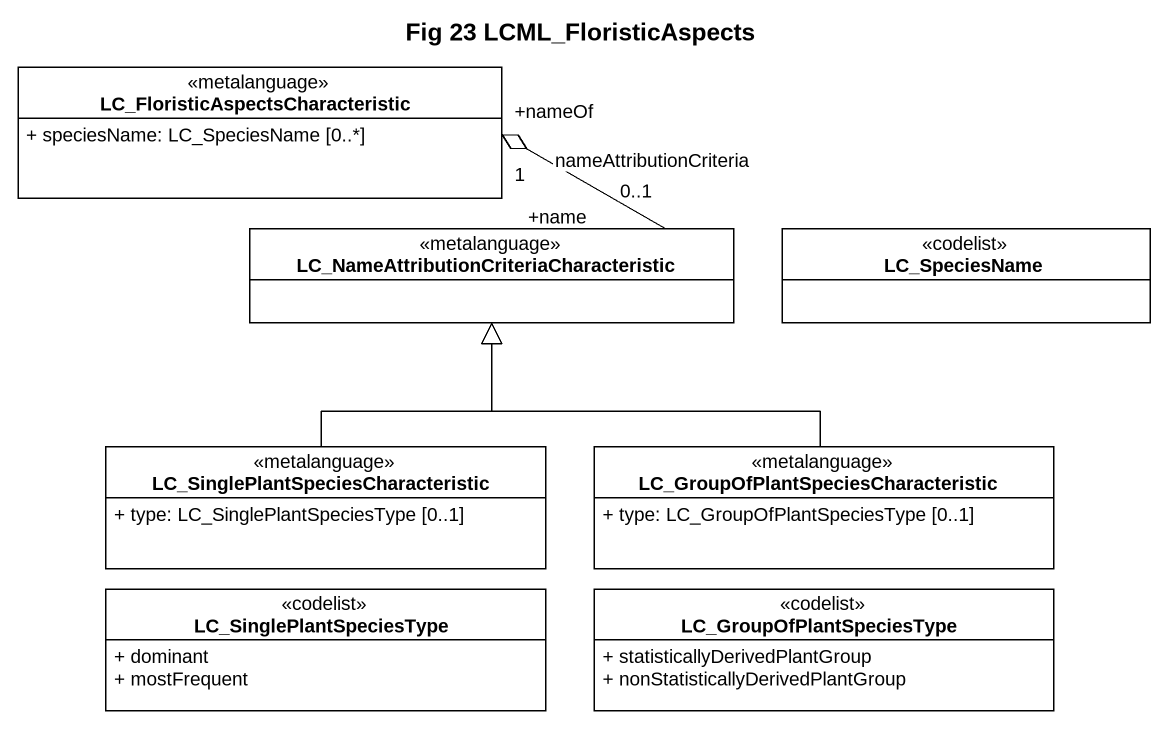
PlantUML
@startuml
title Fig 23 LCML_FloristicAspects
hide circle
hide empty members
skinparam classAttributeIconSize 0
class "LC_FloristicAspectsCharacteristic" as LC_FloristicAspectsCharacter <<metalanguage>> #FFFFFF {
  + speciesName: LC_SpeciesName [0..*]
}
class "LC_NameAttributionCriteriaCharacteristic" as LC_NameAttributionCriteriaCh <<metalanguage>> #FFFFFF
class LC_SpeciesName <<codelist>> #FFFFFF
class "LC_SinglePlantSpeciesCharacteristic" as LC_SinglePlantSpeciesCharact <<metalanguage>> #FFFFFF {
  + type: LC_SinglePlantSpeciesType [0..1]
}
class "LC_GroupOfPlantSpeciesCharacteristic" as LC_GroupOfPlantSpeciesCharac <<metalanguage>> #FFFFFF {
  + type: LC_GroupOfPlantSpeciesType [0..1]
}
class LC_SinglePlantSpeciesType <<codelist>> #FFFFFF {
  + dominant
  + mostFrequent
}
class LC_GroupOfPlantSpeciesType <<codelist>> #FFFFFF {
  + statisticallyDerivedPlantGroup
  + nonStatisticallyDerivedPlantGroup
}
LC_NameAttributionCriteriaCh "+name\n0..1" -up-o "+nameOf\n1" LC_FloristicAspectsCharacter : nameAttributionCriteria
LC_SinglePlantSpeciesCharact -up-|> LC_NameAttributionCriteriaCh
LC_GroupOfPlantSpeciesCharac -up-|> LC_NameAttributionCriteriaCh
@enduml
